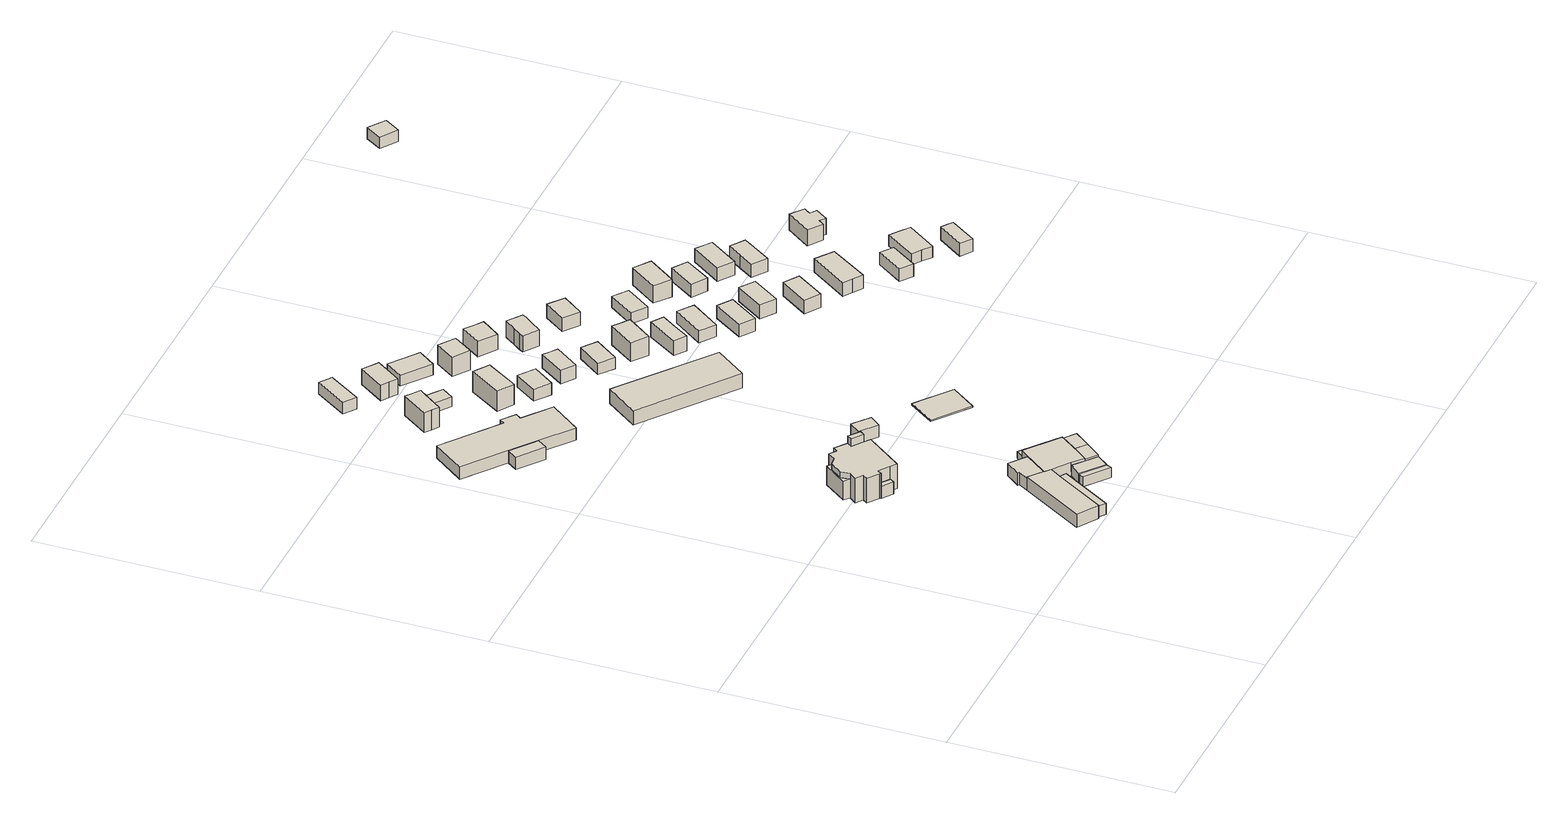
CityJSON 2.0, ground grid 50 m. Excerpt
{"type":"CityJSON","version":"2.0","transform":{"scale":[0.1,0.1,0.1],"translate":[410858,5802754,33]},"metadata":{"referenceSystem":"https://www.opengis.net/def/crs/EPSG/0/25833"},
"CityObjects":{
"building1":{"type":"Building","attributes":{"Gemeindeschluessel":"11000009","BezugspunktDach":"2200","function":"51009_1610","measuredHeight":2.63,"storeysAboveGround":0},"address":[{"country":"Germany","locality":"Berlin"}],"geometry":[{"type":"Solid","lod":"1","boundaries":[[[[0,1,2,3]],[[4,5,6,7]],[[4,7,3,2]],[[5,4,2,1]],[[6,5,1,0]],[[7,6,0,3]]]]}]},
"building2":{"type":"Building","attributes":{"Gemeindeschluessel":"11000009","function":"31001_1010"},"address":[{"country":"Germany","locality":"Berlin","thoroughfareNumber":"4","thoroughfareName":"Schmöckwitzwerder Süd"}],"children":["building2-1","building2-2","building2-3","building2-4"]},
"building2-1":{"type":"BuildingPart","attributes":{"BezugspunktDach":"2200","measuredHeight":9.08,"storeysAboveGround":2},"parents":["building2"],"geometry":[{"type":"MultiSurface","lod":"1","boundaries":[[[8,9,10,11,12,13,14,15,16,17,18,19,20,21,22,23,24,25,26,27]],[[28,29,30,31,32,33,34,35,36,37,38,39,40,41,42,43,44,45,46,47]],[[28,47,27,26]],[[48,49,50,51,29,28,26,25]],[[52,48,53,25,24]],[[30,29,51,54,55]],[[56,52,54,57,31,30,24,23]],[[32,31,23,22]],[[33,32,22,21]],[[34,33,21,20]],[[35,34,20,19]],[[36,35,19,18]],[[36,18,36,37]],[[38,37,38,16]],[[39,38,16,15]],[[40,39,15,14]],[[41,40,14,13]],[[58,59,13,12]],[[43,60,58,12,11]],[[44,43,11,10]],[[45,44,10,9]],[[46,45,9,8]],[[47,46,8,27]],[[51,50,49,48]],[[55,54,51,53,48,52]],[[57,54,52,56]],[[37,36,18,17]],[[17,16,38,37]],[[42,41,59,58]],[[42,58,60,43]]]}]},
"building2-2":{"type":"BuildingPart","attributes":{"BezugspunktDach":"2200","measuredHeight":3,"storeysAboveGround":2},"parents":["building2"],"geometry":[{"type":"MultiSurface","lod":"1","boundaries":[[[61,59,58,60]],[[62,63,64,65]],[[62,65,43,42,58]],[[63,62,42,41,66]],[[64,63,59,61]],[[65,64,61,60]],[[60,58,42,43]],[[66,41,42,58,59]]]}]},
"building2-3":{"type":"BuildingPart","attributes":{"BezugspunktDach":"2200","measuredHeight":4.56,"storeysAboveGround":2},"parents":["building2"],"geometry":[{"type":"MultiSurface","lod":"1","boundaries":[[[49,48,52,56,67,68]],[[69,57,54,51,50,70]],[[69,70,68,67]],[[57,69,67,56]],[[70,50,49,68]],[[71,54,57,56,52]],[[54,52,48,51]],[[50,51,48,49]]]}]},
"building2-4":{"type":"BuildingPart","attributes":{"BezugspunktDach":"2200","measuredHeight":7.76,"storeysAboveGround":2},"parents":["building2"],"geometry":[{"type":"MultiSurface","lod":"1","boundaries":[[[72,73,74,75]],[[36,76,38,37]],[[18,17,75,74]],[[76,36,74,73]],[[38,76,73,72]],[[17,16,72,75]],[[36,37,17,18]],[[77,37,38,78,16,17]]]}]},
"building3":{"type":"Building","attributes":{"Gemeindeschluessel":"11000009","function":"31001_1010"},"address":[{"country":"Germany","locality":"Berlin","thoroughfareNumber":"3","thoroughfareName":"Schmöckwitzwerder Süd"}],"children":["building3-1","building3-2","building3-3","building3-4","building3-5"]},
"building3-1":{"type":"BuildingPart","attributes":{"BezugspunktDach":"2200","measuredHeight":3.59,"storeysAboveGround":1},"parents":["building3"],"geometry":[{"type":"MultiSurface","lod":"1","boundaries":[[[79,80,81,82,83,84,85,86,87]],[[88,89,90,91,92,93,94,95,96]],[[97,98,96,87,86]],[[99,97,88,86,85]],[[90,89,85,84]],[[91,90,84,83]],[[92,91,83,82]],[[100,101,92,82,81]],[[102,103,104,81,80]],[[95,94,80,79]],[[88,96,98,97]],[[89,88,97,99]],[[105,93,92,101,100]],[[94,93,104,103,102]],[[96,95,79,87]]]}]},
"building3-2":{"type":"BuildingPart","attributes":{"BezugspunktDach":"2200","measuredHeight":2.99,"storeysAboveGround":1},"parents":["building3"],"geometry":[{"type":"MultiSurface","lod":"1","boundaries":[[[98,99,106,107,108,109]],[[110,111,112,89,96,113]],[[110,113,109,108]],[[111,110,108,107]],[[112,111,107,106]],[[89,112,106,99]],[[96,88,97,98]],[[89,99,97,88]],[[113,96,98,109,114]]]}]},
"building3-3":{"type":"BuildingPart","attributes":{"BezugspunktDach":"2200","measuredHeight":3.13,"storeysAboveGround":1},"parents":["building3"],"geometry":[{"type":"MultiSurface","lod":"1","boundaries":[[[115,116,79,117,118]],[[113,95,119,120,121]],[[113,121,118,117]],[[98,109,113,117,87,96]],[[119,95,79,116]],[[120,119,116,115]],[[121,120,115,118]],[[95,122,96,87,79,123]],[[113,109,98,96]]]}]},
"building3-4":{"type":"BuildingPart","attributes":{"BezugspunktDach":"2200","measuredHeight":2.91,"storeysAboveGround":1},"parents":["building3"],"geometry":[{"type":"MultiSurface","lod":"1","boundaries":[[[124,125,101,100]],[[92,126,127,93]],[[126,92,101,125]],[[127,126,125,124]],[[104,128,124,100]],[[101,92,93,100]],[[129,93,127,128,104]]]}]},
"building3-5":{"type":"BuildingPart","attributes":{"BezugspunktDach":"2200","measuredHeight":2.56,"storeysAboveGround":1},"parents":["building3"],"geometry":[{"type":"MultiSurface","lod":"1","boundaries":[[[130,128,103,131]],[[94,127,132,133]],[[94,133,131,103]],[[132,127,128,130]],[[133,132,130,131]],[[94,103,104,93]],[[127,134,93,135,104,128,136]]]}]},
"building4":{"type":"Building","attributes":{"Gemeindeschluessel":"11000009","function":"31001_1010"},"address":[{"country":"Germany","locality":"Berlin","thoroughfareNumber":"5","thoroughfareName":"Schmöckwitzwerder Süd"}],"children":["building4-1","building4-2"]},
"building4-1":{"type":"BuildingPart","attributes":{"BezugspunktDach":"2200","measuredHeight":3,"storeysAboveGround":1},"parents":["building4"],"geometry":[{"type":"Solid","lod":"1","boundaries":[[[[137,138,139,140,141,142,143,144,145,146]],[[147,148,149,150,151,152,153,154,155,156]],[[147,156,146,145]],[[148,147,145,144]],[[149,148,144,143]],[[150,149,143,142]],[[151,150,142,141]],[[152,151,141,140]],[[153,152,140,139]],[[154,153,139,138]],[[156,155,137,146]],[[155,154,138,137]]]]}]},
"building4-2":{"type":"BuildingPart","attributes":{"BezugspunktDach":"2200","measuredHeight":3,"storeysAboveGround":1},"parents":["building4"],"geometry":[{"type":"Solid","lod":"1","boundaries":[[[[157,138,137,158]],[[155,154,159,160]],[[155,160,158,137]],[[159,154,138,157]],[[160,159,157,158]],[[154,155,137,138]]]]}]},
"building5":{"type":"Building","attributes":{"Gemeindeschluessel":"11000009","BezugspunktDach":"2200","function":"51009_1610","measuredHeight":2.36,"storeysAboveGround":0},"address":[{"country":"Germany","locality":"Berlin"}],"geometry":[{"type":"Solid","lod":"1","boundaries":[[[[161,162,163,164]],[[165,166,167,168]],[[165,168,164,163]],[[166,165,163,162]],[[167,166,162,161]],[[168,167,161,164]]]]}]},
"building6":{"type":"Building","attributes":{"Gemeindeschluessel":"11000009","BezugspunktDach":"2200","function":"31001_1312","measuredHeight":5.15,"storeysAboveGround":1},"address":[{"country":"Germany","locality":"Berlin","thoroughfareNumber":"6 (2)","thoroughfareName":"Schmöckwitzwerder Süd"}],"geometry":[{"type":"Solid","lod":"1","boundaries":[[[[169,170,171,172,173,174,175]],[[176,177,178,179,180,181,182]],[[176,182,175,174]],[[177,176,174,173]],[[178,177,173,172]],[[179,178,172,171]],[[180,179,171,170]],[[181,180,170,169]],[[182,181,169,175]]]]}]},
"building7":{"type":"Building","attributes":{"Gemeindeschluessel":"11000009","BezugspunktDach":"2200","function":"51009_1610","measuredHeight":2.8,"storeysAboveGround":0},"address":[{"country":"Germany","locality":"Berlin"}],"geometry":[{"type":"Solid","lod":"1","boundaries":[[[[183,184,185,186]],[[187,188,189,190]],[[187,190,186,185]],[[188,187,185,184]],[[189,188,184,183]],[[190,189,183,186]]]]}]},
"building8":{"type":"Building","attributes":{"Gemeindeschluessel":"11000009","BezugspunktDach":"2200","function":"51009_1610","measuredHeight":2.82,"storeysAboveGround":0},"address":[{"country":"Germany","locality":"Berlin"}],"geometry":[{"type":"Solid","lod":"1","boundaries":[[[[125,191,192,101]],[[189,193,194,195]],[[189,195,101,192]],[[193,189,192,191]],[[194,193,191,125]],[[195,194,125,101]]]]}]},
"building9":{"type":"Building","attributes":{"Gemeindeschluessel":"11000009","BezugspunktDach":"2200","function":"31001_1010","measuredHeight":3,"storeysAboveGround":1},"address":[{"country":"Germany","locality":"Berlin","thoroughfareNumber":"5A (2)","thoroughfareName":"Schmöckwitzwerder Süd"}],"geometry":[{"type":"Solid","lod":"1","boundaries":[[[[196,197,198,199]],[[200,201,202,203]],[[200,203,199,198]],[[201,200,198,197]],[[202,201,197,196]],[[203,202,196,199]]]]}]},
"building10":{"type":"Building","attributes":{"Gemeindeschluessel":"11000009","BezugspunktDach":"2200","function":"31001_1312","measuredHeight":2.3,"storeysAboveGround":1},"address":[{"country":"Germany","locality":"Berlin","thoroughfareNumber":"6 (3)","thoroughfareName":"Schmöckwitzwerder Süd"}],"geometry":[{"type":"Solid","lod":"1","boundaries":[[[[204,205,206,207,208]],[[209,210,211,212,213]],[[209,213,208,207]],[[210,209,207,206]],[[211,210,206,205]],[[212,211,205,204]],[[213,212,204,208]]]]}]},
"building11":{"type":"Building","attributes":{"Gemeindeschluessel":"11000009","BezugspunktDach":"2200","function":"31001_1312","measuredHeight":3.44,"storeysAboveGround":1},"address":[{"country":"Germany","locality":"Berlin","thoroughfareNumber":"6 (20)","thoroughfareName":"Schmöckwitzwerder Süd"}],"geometry":[{"type":"Solid","lod":"1","boundaries":[[[[214,215,216,217]],[[218,219,220,221]],[[218,221,217,216]],[[219,218,216,215]],[[220,219,215,214]],[[221,220,214,217]]]]}]},
"building12":{"type":"Building","attributes":{"Gemeindeschluessel":"11000009","BezugspunktDach":"2200","function":"31001_1312","measuredHeight":5.7,"storeysAboveGround":1},"address":[{"country":"Germany","locality":"Berlin","thoroughfareNumber":"6 (4)","thoroughfareName":"Schmöckwitzwerder Süd"}],"geometry":[{"type":"Solid","lod":"1","boundaries":[[[[222,223,224,225]],[[226,227,228,229]],[[226,229,225,224]],[[227,226,224,223]],[[228,227,223,222]],[[229,228,222,225]]]]}]},
"building13":{"type":"Building","attributes":{"Gemeindeschluessel":"11000009","BezugspunktDach":"2200","function":"31001_1312","measuredHeight":4.18,"storeysAboveGround":1},"address":[{"country":"Germany","locality":"Berlin","thoroughfareNumber":"6 (21)","thoroughfareName":"Schmöckwitzwerder Süd"}],"geometry":[{"type":"Solid","lod":"1","boundaries":[[[[230,231,232,233,234,235]],[[236,237,238,239,240,241]],[[236,241,235,234]],[[237,236,234,233]],[[238,237,233,232]],[[239,238,232,231]],[[240,239,231,230]],[[241,240,230,235]]]]}]},
"building14":{"type":"Building","attributes":{"Gemeindeschluessel":"11000009","BezugspunktDach":"2200","function":"31001_1312","measuredHeight":3.85,"storeysAboveGround":1},"address":[{"country":"Germany","locality":"Berlin","thoroughfareNumber":"6 (5)","thoroughfareName":"Schmöckwitzwerder Süd"}],"geometry":[{"type":"Solid","lod":"1","boundaries":[[[[242,243,244,245]],[[246,247,248,249]],[[246,249,245,244]],[[247,246,244,243]],[[248,247,243,242]],[[249,248,242,245]]]]}]},
"building15":{"type":"Building","attributes":{"Gemeindeschluessel":"11000009","BezugspunktDach":"2200","function":"31001_1010","measuredHeight":3.97,"storeysAboveGround":1},"address":[{"country":"Germany","locality":"Berlin","thoroughfareNumber":"5 (1)","thoroughfareName":"Schmöckwitzwerder Süd"}],"geometry":[{"type":"Solid","lod":"1","boundaries":[[[[250,251,252,253]],[[254,255,256,257]],[[254,257,253,252]],[[255,254,252,251]],[[256,255,251,250]],[[257,256,250,253]]]]}]},
"building16":{"type":"Building","attributes":{"Gemeindeschluessel":"11000009","BezugspunktDach":"2200","function":"31001_1312","measuredHeight":3.4,"storeysAboveGround":1},"address":[{"country":"Germany","locality":"Berlin","thoroughfareNumber":"6 (22)","thoroughfareName":"Schmöckwitzwerder Süd"}],"geometry":[{"type":"Solid","lod":"1","boundaries":[[[[258,259,260,261,262]],[[263,264,265,266,267]],[[263,267,262,261]],[[264,263,261,260]],[[265,264,260,259]],[[266,265,259,258]],[[267,266,258,262]]]]}]},
"building17":{"type":"Building","attributes":{"Gemeindeschluessel":"11000009","BezugspunktDach":"2200","function":"31001_1010","measuredHeight":0.283,"storeysAboveGround":1},"address":[{"country":"Germany","locality":"Berlin","thoroughfareNumber":"5A (3)","thoroughfareName":"Schmöckwitzwerder Süd"}],"geometry":[{"type":"Solid","lod":"1","boundaries":[[[[268,269,270,271]],[[272,273,274,275]],[[272,275,271,270]],[[273,272,270,269]],[[274,273,269,268]],[[275,274,268,271]]]]}]},
"building18":{"type":"Building","attributes":{"Gemeindeschluessel":"11000009","BezugspunktDach":"2200","function":"31001_1312","measuredHeight":4.33,"storeysAboveGround":1},"address":[{"country":"Germany","locality":"Berlin","thoroughfareNumber":"6 (6)","thoroughfareName":"Schmöckwitzwerder Süd"}],"geometry":[{"type":"Solid","lod":"1","boundaries":[[[[276,277,278,279,280]],[[281,282,283,284,285]],[[281,285,280,279]],[[282,281,279,278]],[[283,282,278,277]],[[284,283,277,276]],[[285,284,276,280]]]]}]},
"building19":{"type":"Building","attributes":{"Gemeindeschluessel":"11000009","BezugspunktDach":"2200","function":"31001_1312","measuredHeight":5.03,"storeysAboveGround":1},"address":[{"country":"Germany","locality":"Berlin","thoroughfareNumber":"6 (23)","thoroughfareName":"Schmöckwitzwerder Süd"}],"geometry":[{"type":"Solid","lod":"1","boundaries":[[[[286,287,288,289]],[[290,291,292,293]],[[290,293,289,288]],[[291,290,288,287]],[[292,291,287,286]],[[293,292,286,289]]]]}]},
"building20":{"type":"Building","attributes":{"Gemeindeschluessel":"11000009","BezugspunktDach":"2200","function":"31001_1312","measuredHeight":3.07,"storeysAboveGround":1},"address":[{"country":"Germany","locality":"Berlin","thoroughfareNumber":"6 (7)","thoroughfareName":"Schmöckwitzwerder Süd"}],"geometry":[{"type":"Solid","lod":"1","boundaries":[[[[294,295,296,297,298]],[[299,300,301,302,303]],[[299,303,298,297]],[[300,299,297,296]],[[301,300,296,295]],[[302,301,295,294]],[[303,302,294,298]]]]}]},
"building21":{"type":"Building","attributes":{"Gemeindeschluessel":"11000009","BezugspunktDach":"2200","function":"31001_1312","measuredHeight":4.83,"storeysAboveGround":1},"address":[{"country":"Germany","locality":"Berlin","thoroughfareNumber":"6 (24)","thoroughfareName":"Schmöckwitzwerder Süd"}],"geometry":[{"type":"Solid","lod":"1","boundaries":[[[[304,305,306,307,308]],[[309,310,311,312,313]],[[309,313,308,307]],[[310,309,307,306]],[[311,310,306,305]],[[312,311,305,304]],[[313,312,304,308]]]]}]},
"building22":{"type":"Building","attributes":{"Gemeindeschluessel":"11000009","BezugspunktDach":"2200","function":"31001_1312","measuredHeight":4.92,"storeysAboveGround":1},"address":[{"country":"Germany","locality":"Berlin","thoroughfareNumber":"6 (8)","thoroughfareName":"Schmöckwitzwerder Süd"}],"geometry":[{"type":"Solid","lod":"1","boundaries":[[[[314,315,316,317,318]],[[319,320,321,322,323]],[[319,323,318,317]],[[320,319,317,316]],[[321,320,316,315]],[[322,321,315,314]],[[323,322,314,318]]]]}]},
"building23":{"type":"Building","attributes":{"Gemeindeschluessel":"11000009","BezugspunktDach":"2200","function":"31001_1312","measuredHeight":4.43,"storeysAboveGround":1},"address":[{"country":"Germany","locality":"Berlin","thoroughfareNumber":"6 (25)","thoroughfareName":"Schmöckwitzwerder Süd"}],"geometry":[{"type":"Solid","lod":"1","boundaries":[[[[324,325,326,327,328,329,330,331]],[[332,333,334,335,336,337,338,339]],[[332,339,331,330]],[[333,332,330,329]],[[334,333,329,328]],[[335,334,328,327]],[[336,335,327,326]],[[337,336,326,325]],[[338,337,325,324]],[[339,338,324,331]]]]}]},
"building24":{"type":"Building","attributes":{"Gemeindeschluessel":"11000009","BezugspunktDach":"2200","function":"31001_1312","measuredHeight":4.51,"storeysAboveGround":1},"address":[{"country":"Germany","locality":"Berlin","thoroughfareNumber":"6 (9)","thoroughfareName":"Schmöckwitzwerder Süd"}],"geometry":[{"type":"Solid","lod":"1","boundaries":[[[[340,341,342,343,344]],[[345,346,347,348,349]],[[345,349,344,343]],[[346,345,343,342]],[[347,346,342,341]],[[348,347,341,340]],[[349,348,340,344]]]]}]},
"building25":{"type":"Building","attributes":{"Gemeindeschluessel":"11000009","BezugspunktDach":"2200","function":"31001_1312","measuredHeight":4.06,"storeysAboveGround":1},"address":[{"country":"Germany","locality":"Berlin","thoroughfareNumber":"6 (26)","thoroughfareName":"Schmöckwitzwerder Süd"}],"geometry":[{"type":"Solid","lod":"1","boundaries":[[[[350,351,352,353]],[[354,355,356,357]],[[354,357,353,352]],[[355,354,352,351]],[[356,355,351,350]],[[357,356,350,353]]]]}]},
"building26":{"type":"Building","attributes":{"Gemeindeschluessel":"11000009","BezugspunktDach":"2200","function":"31001_1312","measuredHeight":3.25,"storeysAboveGround":1},"address":[{"country":"Germany","locality":"Berlin","thoroughfareNumber":"6 (10)","thoroughfareName":"Schmöckwitzwerder Süd"}],"geometry":[{"type":"Solid","lod":"1","boundaries":[[[[358,359,360,361,362]],[[363,364,365,366,367]],[[363,367,362,361]],[[364,363,361,360]],[[365,364,360,359]],[[366,365,359,358]],[[367,366,358,362]]]]}]},
"building27":{"type":"Building","attributes":{"Gemeindeschluessel":"11000009","BezugspunktDach":"2200","function":"31001_1312","measuredHeight":3.65,"storeysAboveGround":1},"address":[{"country":"Germany","locality":"Berlin","thoroughfareNumber":"6 (11)","thoroughfareName":"Schmöckwitzwerder Süd"}],"geometry":[{"type":"Solid","lod":"1","boundaries":[[[[368,369,370,371,372]],[[373,374,375,376,377]],[[373,377,372,371]],[[374,373,371,370]],[[375,374,370,369]],[[376,375,369,368]],[[377,376,368,372]]]]}]},
"building28":{"type":"Building","attributes":{"Gemeindeschluessel":"11000009","BezugspunktDach":"2200","function":"31001_1312","measuredHeight":3.51,"storeysAboveGround":1},"address":[{"country":"Germany","locality":"Berlin","thoroughfareNumber":"6 (27)","thoroughfareName":"Schmöckwitzwerder Süd"}],"geometry":[{"type":"Solid","lod":"1","boundaries":[[[[378,379,380,381]],[[382,383,384,385]],[[382,385,381,380]],[[383,382,380,379]],[[384,383,379,378]],[[385,384,378,381]]]]}]},
"building29":{"type":"Building","attributes":{"Gemeindeschluessel":"11000009","BezugspunktDach":"2200","function":"31001_1312","measuredHeight":4.71,"storeysAboveGround":1},"address":[{"country":"Germany","locality":"Berlin","thoroughfareNumber":"6 (12)","thoroughfareName":"Schmöckwitzwerder Süd"}],"geometry":[{"type":"Solid","lod":"1","boundaries":[[[[386,387,388,389]],[[390,391,392,393]],[[390,393,389,388]],[[391,390,388,387]],[[392,391,387,386]],[[393,392,386,389]]]]}]},
"building30":{"type":"Building","attributes":{"Gemeindeschluessel":"11000009","BezugspunktDach":"2200","function":"31001_1312","measuredHeight":3.97,"storeysAboveGround":1},"address":[{"country":"Germany","locality":"Berlin","thoroughfareNumber":"6 (13)","thoroughfareName":"Schmöckwitzwerder Süd"}],"geometry":[{"type":"Solid","lod":"1","boundaries":[[[[394,395,396,397]],[[398,399,400,401]],[[398,401,397,396]],[[399,398,396,395]],[[400,399,395,394]],[[401,400,394,397]]]]}]},
"building31":{"type":"Building","attributes":{"Gemeindeschluessel":"11000009","BezugspunktDach":"2200","function":"31001_1312","measuredHeight":4.79,"storeysAboveGround":1},"address":[{"country":"Germany","locality":"Berlin","thoroughfareNumber":"6 (28)","thoroughfareName":"Schmöckwitzwerder Süd"}],"geometry":[{"type":"Solid","lod":"1","boundaries":[[[[402,403,404,405]],[[406,407,408,409]],[[406,409,405,404]],[[407,406,404,403]],[[408,407,403,402]],[[409,408,402,405]]]]}]},
"building32":{"type":"Building","attributes":{"Gemeindeschluessel":"11000009","BezugspunktDach":"2200","function":"31001_1312","measuredHeight":3.83,"storeysAboveGround":1},"address":[{"country":"Germany","locality":"Berlin","thoroughfareNumber":"6 (29)","thoroughfareName":"Schmöckwitzwerder Süd"}],"geometry":[{"type":"Solid","lod":"1","boundaries":[[[[410,411,412,413,414]],[[415,416,417,418,419]],[[415,419,414,413]],[[416,415,413,412]],[[417,416,412,411]],[[418,417,411,410]],[[419,418,410,414]]]]}]},
"building33":{"type":"Building","attributes":{"Gemeindeschluessel":"11000009","BezugspunktDach":"2200","function":"31001_1312","measuredHeight":4.08,"storeysAboveGround":1},"address":[{"country":"Germany","locality":"Berlin","thoroughfareNumber":"6 (14)","thoroughfareName":"Schmöckwitzwerder Süd"}],"geometry":[{"type":"Solid","lod":"1","boundaries":[[[[420,421,422,423,424,425]],[[426,427,428,429,430,431]],[[426,431,425,424]],[[427,426,424,423]],[[428,427,423,422]],[[429,428,422,421]],[[430,429,421,420]],[[431,430,420,425]]]]}]},
"building34":{"type":"Building","attributes":{"Gemeindeschluessel":"11000009","BezugspunktDach":"2200","function":"31001_1312","measuredHeight":4.02,"storeysAboveGround":1},"address":[{"country":"Germany","locality":"Berlin","thoroughfareNumber":"6 (30)","thoroughfareName":"Schmöckwitzwerder Süd"}],"geometry":[{"type":"Solid","lod":"1","boundaries":[[[[432,433,434,435,436]],[[437,438,439,440,441]],[[437,441,436,435]],[[438,437,435,434]],[[439,438,434,433]],[[440,439,433,432]],[[441,440,432,436]]]]}]},
"building35":{"type":"Building","attributes":{"Gemeindeschluessel":"11000009","BezugspunktDach":"2200","function":"31001_1312","measuredHeight":5.52,"storeysAboveGround":1},"address":[{"country":"Germany","locality":"Berlin","thoroughfareNumber":"6 (31)","thoroughfareName":"Schmöckwitzwerder Süd"}],"geometry":[{"type":"Solid","lod":"1","boundaries":[[[[442,443,444,445,446]],[[447,448,449,450,451]],[[447,451,446,445]],[[448,447,445,444]],[[449,448,444,443]],[[450,449,443,442]],[[451,450,442,446]]]]}]},
"building36":{"type":"Building","attributes":{"Gemeindeschluessel":"11000009","BezugspunktDach":"2200","function":"31001_1312","measuredHeight":3,"storeysAboveGround":1},"address":[{"country":"Germany","locality":"Berlin","thoroughfareNumber":"6 (15)","thoroughfareName":"Schmöckwitzwerder Süd"}],"geometry":[{"type":"Solid","lod":"1","boundaries":[[[[452,453,454,455]],[[456,457,458,459]],[[456,459,455,454]],[[457,456,454,453]],[[458,457,453,452]],[[459,458,452,455]]]]}]},
"building37":{"type":"Building","attributes":{"Gemeindeschluessel":"11000009","BezugspunktDach":"2200","function":"31001_1312","measuredHeight":3.11,"storeysAboveGround":1},"address":[{"country":"Germany","locality":"Berlin","thoroughfareNumber":"6 (16)","thoroughfareName":"Schmöckwitzwerder Süd"}],"geometry":[{"type":"Solid","lod":"1","boundaries":[[[[460,461,462,463,464,465]],[[466,467,468,469,470,471]],[[466,471,465,464]],[[467,466,464,463]],[[468,467,463,462]],[[469,468,462,461]],[[470,469,461,460]],[[471,470,460,465]]]]}]},
"building38":{"type":"Building","attributes":{"Gemeindeschluessel":"11000009","BezugspunktDach":"2200","function":"31001_1312","measuredHeight":3.73,"storeysAboveGround":1},"address":[{"country":"Germany","locality":"Berlin","thoroughfareNumber":"6 (17)","thoroughfareName":"Schmöckwitzwerder Süd"}],"geometry":[{"type":"Solid","lod":"1","boundaries":[[[[472,473,474,475,476]],[[477,478,479,480,481]],[[477,481,476,475]],[[478,477,475,474]],[[479,478,474,473]],[[480,479,473,472]],[[481,480,472,476]]]]}]},
"building39":{"type":"Building","attributes":{"Gemeindeschluessel":"11000009","BezugspunktDach":"2200","function":"31001_1312","measuredHeight":3.9,"storeysAboveGround":1},"address":[{"country":"Germany","locality":"Berlin","thoroughfareNumber":"6 (32)","thoroughfareName":"Schmöckwitzwerder Süd"}],"geometry":[{"type":"Solid","lod":"1","boundaries":[[[[482,483,484,485,486,487,488,489]],[[490,491,492,493,494,495,496,497]],[[490,497,489,488]],[[491,490,488,487]],[[492,491,487,486]],[[493,492,486,485]],[[494,493,485,484]],[[495,494,484,483]],[[496,495,483,482]],[[497,496,482,489]]]]}]},
"building40":{"type":"Building","attributes":{"Gemeindeschluessel":"11000009","BezugspunktDach":"2200","function":"31001_1312","measuredHeight":2.8,"storeysAboveGround":1},"address":[{"country":"Germany","locality":"Berlin","thoroughfareNumber":"9","thoroughfareName":"Schmöckwitzwerder Süd"}],"geometry":[{"type":"Solid","lod":"1","boundaries":[[[[498,499,500,501]],[[502,503,504,505]],[[502,505,501,500]],[[503,502,500,499]],[[504,503,499,498]],[[505,504,498,501]]]]}]}
},
"vertices":[
[386,1,33],[458,117,33],[443,126,33],[372,12,33],[443,126,7],[458,117,7],[386,1,7],[372,12,7],
[232,471,82],[225,461,82],[249,442,82],[252,440,82],[259,450,82],[283,432,82],[296,422,82],[360,505,82],[347,515,82],[322,533,82],[330,543,82],[328,545,82],[303,564,82],[295,554,82],[280,565,82],[269,549,82],[247,546,82],[227,519,82],[229,498,82],[217,482,82],[229,498,22],[227,519,22],[247,546,22],[269,549,22],[280,565,22],[295,554,22],[303,564,22],[328,545,22],[330,543,22],[322,533,22],[347,515,22],[360,505,22],[296,422,22],[283,432,22],[259,450,22],[252,440,22],[249,442,22],[225,461,22],[232,471,22],[217,482,22],[227,519,69],[229,498,69],[229,498,23],[227,519,23],[247,546,69],[227,519,35],[247,546,23],[247,546,39],[269,549,69],[269,549,23],[259,450,51],[283,432,51],[252,440,51],
[276,422,51],[259,450,21],[283,432,21],[276,422,21],[252,440,21],[283,432,40],
[255,560,69],[216,508,69],[255,560,23],[216,508,23],[247,546,52],
[347,515,100],[354,525,100],[330,543,100],[322,533,100],[354,525,22],[322,533,57],[347,515,43],
[459,150,35],[496,121,35],[521,101,35],[549,136,35],[576,172,35],[501,230,35],[487,212,35],[474,195,35],[447,160,35],[474,195,3],[487,212,3],[501,230,3],[576,172,3],[549,136,3],[521,101,3],[496,121,3],[459,150,3],[447,160,3],[474,195,33],[447,160,33],[487,212,33],[521,101,32],[549,136,32],[496,121,14],[496,121,29],[521,101,29],[521,101,30],
[449,241,33],[424,209,33],[427,207,33],[414,186,33],[427,207,3],[424,209,3],[449,241,3],[414,186,3],[414,186,18],
[372,12,35],[443,126,35],[414,186,35],[324,41,35],[443,126,3],[372,12,3],[324,41,3],[450,157,3],[459,150,10],
[546,81,32],[575,116,32],[575,116,3],[546,81,3],[546,81,29],[521,101,16],
[525,55,29],[474,95,29],[525,55,3],[474,95,3],[528,96,3],[521,101,12],[546,81,13],
[92,1191,53],[149,1148,53],[220,1094,53],[274,1164,53],[211,1212,53],[220,1225,53],[190,1248,53],[182,1237,53],[55,1333,53],[0,1261,53],[55,1333,23],[182,1237,23],[190,1248,23],[220,1225,23],[211,1212,23],[274,1164,23],[220,1094,23],[149,1148,23],[92,1191,23],[0,1261,23],
[132,1125,53],[75,1168,53],[132,1125,23],[75,1168,23],
[519,42,28],[525,55,28],[474,95,28],[466,84,28],[474,95,4],[525,55,4],[519,42,4],[466,84,4],
[147,1380,71],[162,1370,71],[191,1409,71],[206,1428,71],[190,1439,71],[175,1450,71],[132,1391,71],[175,1450,23],[190,1439,23],[206,1428,23],[191,1409,23],[162,1370,23],[147,1380,23],[132,1391,23],
[576,172,20],[589,188,20],[514,246,20],[501,230,20],[514,246,4],[589,188,4],[576,172,4],[501,230,4],
[603,151,32],[576,172,32],[603,151,4],[575,116,4],[549,136,4],
[470,531,43],[489,555,43],[452,585,43],[433,560,43],[452,585,13],[489,555,13],[470,531,13],[433,560,13],
[240,1373,47],[259,1400,47],[211,1435,47],[206,1428,47],[191,1409,47],[206,1428,24],[211,1435,24],[259,1400,24],[240,1373,24],[191,1409,24],
[158,1549,54],[207,1622,54],[180,1641,54],[130,1568,54],[180,1641,26],[207,1622,26],[158,1549,26],[130,1568,26],
[295,1259,72],[342,1331,72],[307,1354,72],[260,1282,72],[307,1354,22],[342,1331,22],[295,1259,22],[260,1282,22],
[223,1503,62],[240,1491,62],[281,1549,62],[264,1561,62],[247,1573,62],[206,1515,62],[247,1573,24],[264,1561,24],[281,1549,24],[240,1491,24],[223,1503,24],[206,1515,24],
[358,1202,50],[394,1251,50],[358,1277,50],[323,1227,50],[358,1277,21],[394,1251,21],[358,1202,21],[323,1227,21],
[531,853,51],[586,925,51],[379,1083,51],[323,1010,51],[379,1083,16],[586,925,16],[531,853,16],[323,1010,16],
[333,1451,50],[363,1491,50],[331,1515,50],[300,1538,50],[270,1498,50],[300,1538,24],[331,1515,24],[363,1491,24],[333,1451,24],[270,1498,24],
[652,398,8],[695,455,8],[615,516,8],[572,458,8],[615,516,5],[695,455,5],[652,398,5],[572,458,5],
[432,1178,54],[472,1233,54],[457,1244,54],[442,1255,54],[402,1199,54],[442,1255,21],[457,1244,21],[472,1233,21],[432,1178,21],[402,1199,21],
[379,1388,70],[410,1432,70],[374,1457,70],[343,1413,70],[374,1457,23],[410,1432,23],[379,1388,23],[343,1413,23],
[495,1117,48],[535,1171,48],[519,1183,48],[503,1195,48],[462,1142,48],[503,1195,20],[519,1183,20],[535,1171,20],[495,1117,20],[462,1142,20],
[468,1363,60],[501,1407,60],[481,1421,60],[461,1436,60],[429,1391,60],[461,1436,23],[481,1421,23],[501,1407,23],[468,1363,23],[429,1391,23],
[570,1073,63],[613,1131,63],[595,1144,63],[578,1157,63],[535,1099,63],[578,1157,17],[595,1144,17],[613,1131,17],[570,1073,17],[535,1099,17],
[514,1290,61],[533,1315,61],[547,1333,61],[552,1341,61],[519,1365,61],[500,1340,61],[487,1322,61],[481,1314,61],[487,1322,21],[500,1340,21],[519,1365,21],[552,1341,21],[547,1333,21],[533,1315,21],[514,1290,21],[481,1314,21],
[618,1009,50],[641,1044,50],[665,1078,50],[638,1096,50],[592,1027,50],[638,1096,14],[665,1078,14],[641,1044,14],[618,1009,14],[592,1027,14],
[618,1242,52],[653,1289,52],[619,1315,52],[584,1268,52],[619,1315,18],[653,1289,18],[618,1242,18],[584,1268,18],
[692,974,40],[717,1008,40],[742,1042,40],[708,1067,40],[658,999,40],[708,1067,11],[742,1042,11],[717,1008,11],[692,974,11],[658,999,11],
[744,909,39],[791,977,39],[775,988,39],[759,999,39],[712,931,39],[759,999,8],[775,988,8],[791,977,8],[744,909,8],[712,931,8],
[703,1128,39],[745,1186,39],[712,1210,39],[669,1152,39],[712,1210,12],[745,1186,12],[703,1128,12],[669,1152,12],
[822,894,42],[866,957,42],[833,980,42],[789,917,42],[833,980,8],[866,957,8],[822,894,8],[789,917,8],
[874,817,40],[919,882,40],[886,904,40],[841,840,40],[886,904,7],[919,882,7],[874,817,7],[841,840,7],
[797,1112,51],[844,1176,51],[808,1202,51],[761,1139,51],[808,1202,9],[844,1176,9],[797,1112,9],[761,1139,9],
[844,1053,40],[884,1112,40],[868,1123,40],[851,1134,40],[811,1075,40],[851,1134,8],[868,1123,8],[884,1112,8],[844,1053,8],[811,1075,8],
[955,779,36],[976,765,36],[1034,851,36],[1020,861,36],[995,879,36],[934,793,36],[995,879,3],[1020,861,3],[1034,851,3],[976,765,3],[955,779,3],[934,793,3],
[924,1025,37],[973,1094,37],[956,1106,37],[939,1118,37],[890,1050,37],[939,1118,4],[956,1106,4],[973,1094,4],[924,1025,4],[890,1050,4],
[962,968,35],[1008,1035,35],[976,1057,35],[953,1024,35],[930,991,35],[953,1024,3],[976,1057,3],[1008,1035,3],[962,968,3],[930,991,3],
[1055,686,33],[1097,746,33],[1069,766,33],[1027,706,33],[1069,766,3],[1097,746,3],[1055,686,3],[1027,706,3],
[1114,691,29],[1135,676,29],[1183,743,29],[1162,759,29],[1140,774,29],[1094,705,29],[1140,774,2],[1162,759,2],[1183,743,2],[1135,676,2],[1114,691,2],[1094,705,2],
[1182,607,35],[1223,666,35],[1211,675,35],[1198,683,35],[1156,625,35],[1198,683,4],[1211,675,4],[1223,666,4],[1182,607,4],[1156,625,4],
[1113,906,40],[1122,919,40],[1135,909,40],[1155,937,40],[1140,947,40],[1151,962,40],[1122,984,40],[1081,929,40],[1122,984,1],[1151,962,1],[1140,947,1],[1155,937,1],[1135,909,1],[1122,919,1],[1113,906,1],[1081,929,1],
[1115,1836,40],[1139,1872,40],[1101,1898,40],[1077,1861,40],[1101,1898,12],[1139,1872,12],[1115,1836,12],[1077,1861,12]
]}
